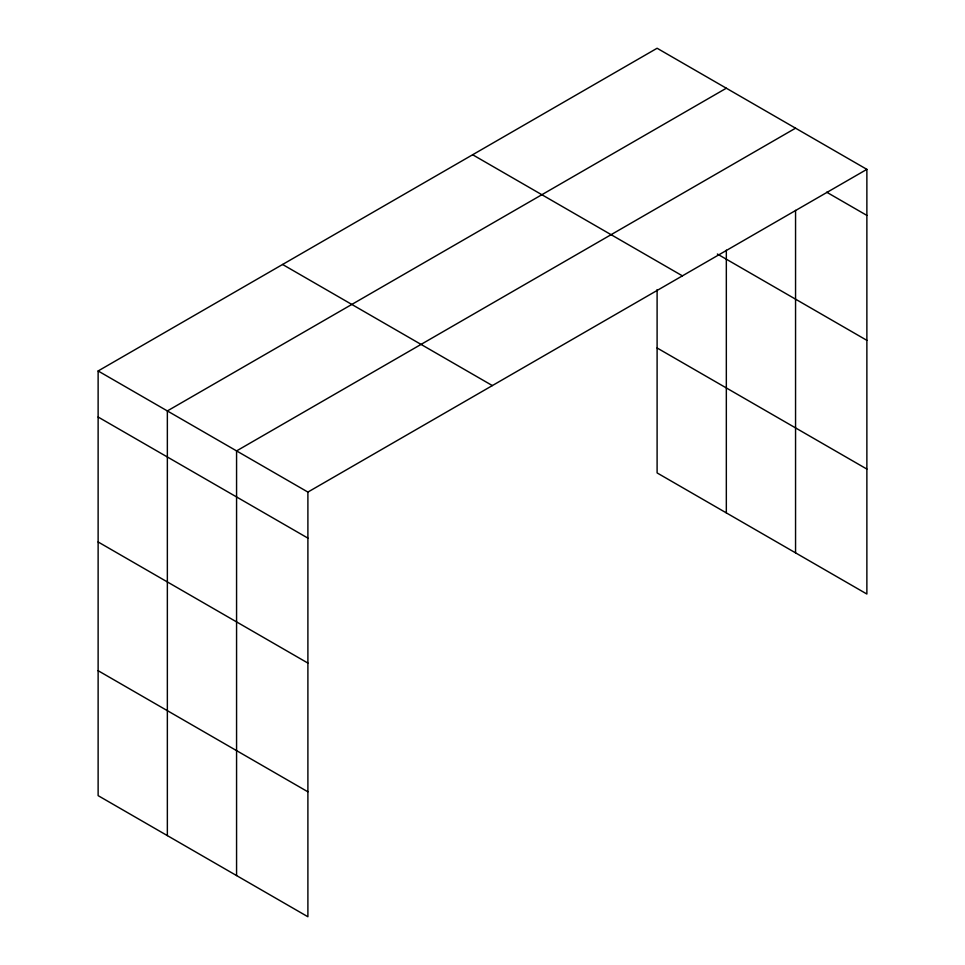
<?xml version="1.0" encoding="UTF-8"?>
<svg xmlns="http://www.w3.org/2000/svg" width="965" height="965" viewBox="0 0 965 965"><rect width="100%" height="100%" fill="white"/><g stroke="black" fill="none" stroke-linecap="round" stroke-linejoin="round"><path stroke-width="1.45" d="M98.128 370.97L307.895 492.078L307.895 916.75L98.128 795.643L98.128 370.97L657.105 48.25L866.872 169.358L866.872 594.03L657.105 472.922L657.105 289.597M726.331 88.213L167.355 410.933L167.355 835.606M795.558 128.176L236.57 450.908L236.57 875.569M307.895 492.078L866.872 169.358M826.667 192.192L866.872 215.4M717.357 254.024L866.872 340.343M472.645 154.75L682.412 275.857M657.105 347.979L866.872 469.074M282.588 264.47L492.355 385.578M98.128 417.025L307.895 538.12M98.128 541.968L307.895 663.076M98.128 670.699L307.895 791.807M795.558 210.358L795.558 552.849M726.331 250.176L726.331 512.885"/></g></svg>
